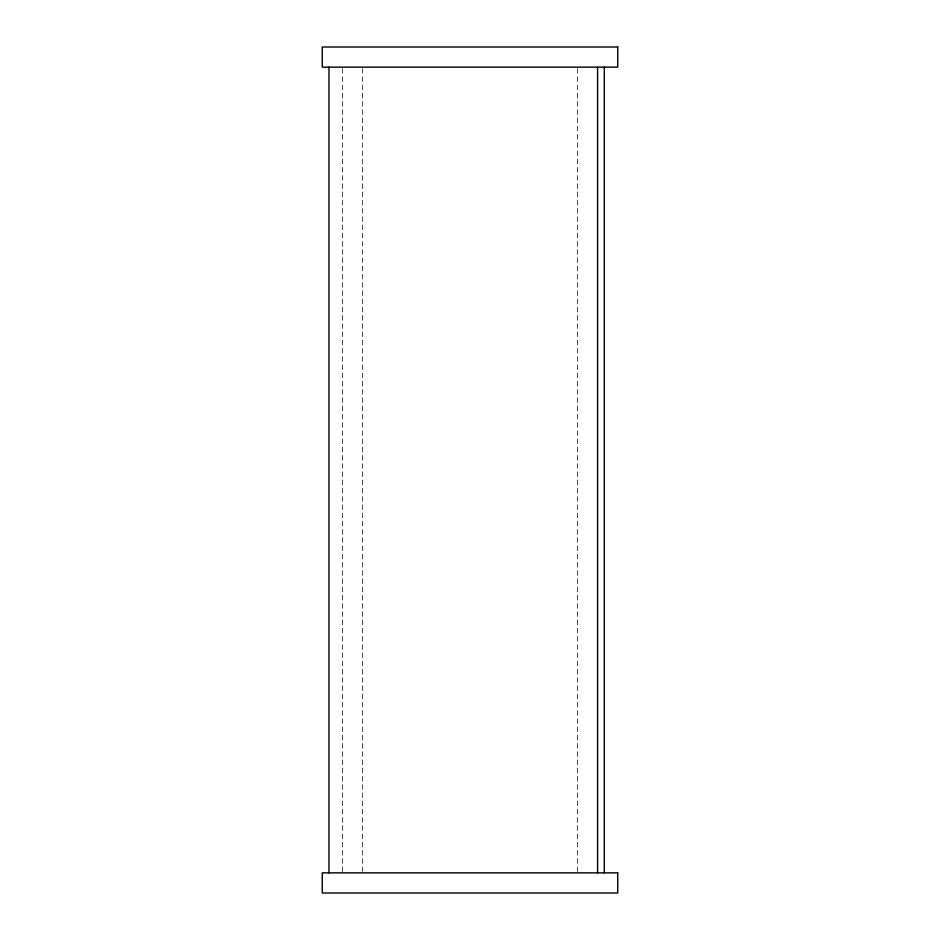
<?xml version="1.0" encoding="UTF-8"?>
<svg xmlns="http://www.w3.org/2000/svg" width="940" height="940" viewBox="0 0 940 940"><rect width="100%" height="100%" fill="white"/><g stroke="black" fill="none" stroke-linecap="round" stroke-linejoin="round"><path stroke-width="0.7" stroke-dasharray="4.7 3.53" d="M577.442 68.608L577.442 871.392M362.558 68.608L362.558 871.392M342.419 68.608L342.407 872.849"/><path stroke-width="1.41" d="M604.303 67.151L604.303 872.849M597.593 67.151L597.582 872.849M328.977 67.151L328.977 872.849M617.733 47L322.267 47L322.267 67.151L617.733 67.151L617.733 47M617.733 872.861L322.267 872.861L322.267 893L617.733 893L617.733 872.849"/></g></svg>
